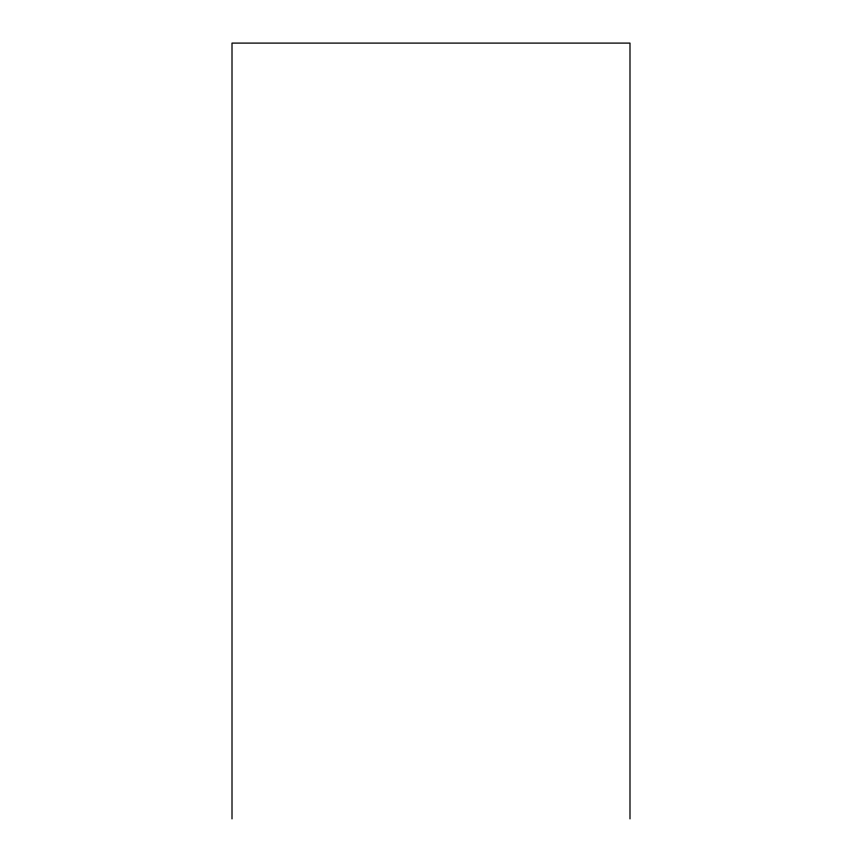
<?xml version="1.0" encoding="UTF-8"?>
<svg xmlns="http://www.w3.org/2000/svg" width="862" height="862" viewBox="0 0 862 862"><rect width="100%" height="100%" fill="white"/><g stroke="black" fill="none" stroke-linecap="round" stroke-linejoin="round"><path stroke-width="1.29" d="M629.993 818.9L629.993 43.1L232.007 43.1L232.007 818.9"/></g></svg>
